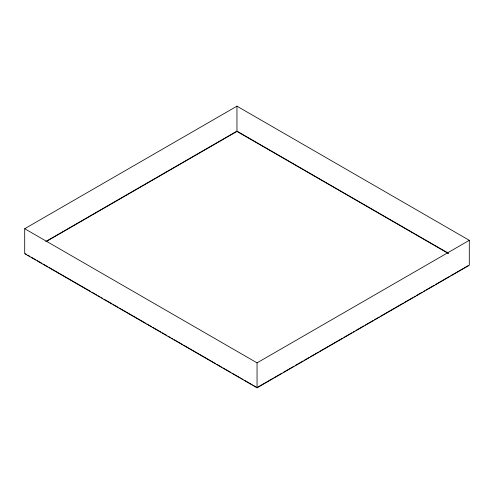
<?xml version="1.0" encoding="UTF-8"?>
<svg xmlns="http://www.w3.org/2000/svg" width="494" height="494" viewBox="0 0 494 494"><rect width="100%" height="100%" fill="white"/><g stroke="black" fill="none" stroke-linecap="round" stroke-linejoin="round"><path stroke-width="0.74" d="M24.7 228.716L236.953 106.173L469.3 240.319L469.3 265.284L257.047 387.827L24.7 253.681L24.7 228.716L257.047 362.862L469.3 240.319M46.059 241.35L236.953 131.138L448.601 253.336M45.911 241.727L236.953 131.429L448.083 253.329M257.047 387.537L272.41 378.663M273.75 377.898L281.765 373.266M283.099 372.495L293.788 366.326M295.122 365.554L303.137 360.929M304.477 360.157L309.151 357.452M310.485 356.687L318.5 352.055M319.84 351.283L342.552 338.174M343.886 337.402L351.901 332.771M353.235 332.005L354.575 331.233M355.908 330.461L363.924 325.83M365.264 325.058L373.279 320.433M374.613 319.661L379.287 316.963M380.627 316.191L403.332 303.081M404.672 302.309L412.688 297.678M414.021 296.906L415.361 296.134M416.695 295.363L422.037 292.281M423.377 291.509L424.71 290.738M426.044 289.966L434.059 285.341M435.399 284.569L449.423 276.467M450.763 275.695L468.127 265.673M25.206 253.681L26.54 254.453M27.874 255.225L29.881 256.38M31.215 257.152L35.895 259.85M37.229 260.622L41.91 263.327M43.244 264.099L47.918 266.797M49.258 267.569L90.68 291.485M92.02 292.257L96.694 294.955M98.034 295.727L100.035 296.888M101.375 297.654L102.709 298.425M104.043 299.197L112.064 303.829M113.398 304.6L118.078 307.299M119.412 308.071L145.471 323.113M146.804 323.885L151.485 326.59M152.819 327.361L160.834 331.987M162.174 332.758L166.849 335.457M168.188 336.229L170.189 337.39M171.529 338.162L172.863 338.933M174.197 339.705L182.218 344.33M183.552 345.102L215.625 363.621M216.959 364.393L221.639 367.091M222.973 367.863L230.994 372.495M232.328 373.26L240.343 377.891M241.683 378.663L243.017 379.435M244.357 380.207L252.372 384.838M253.706 385.604L256.38 387.148M257.047 362.862L257.047 387.827M236.953 106.173L236.953 131.138"/></g></svg>
